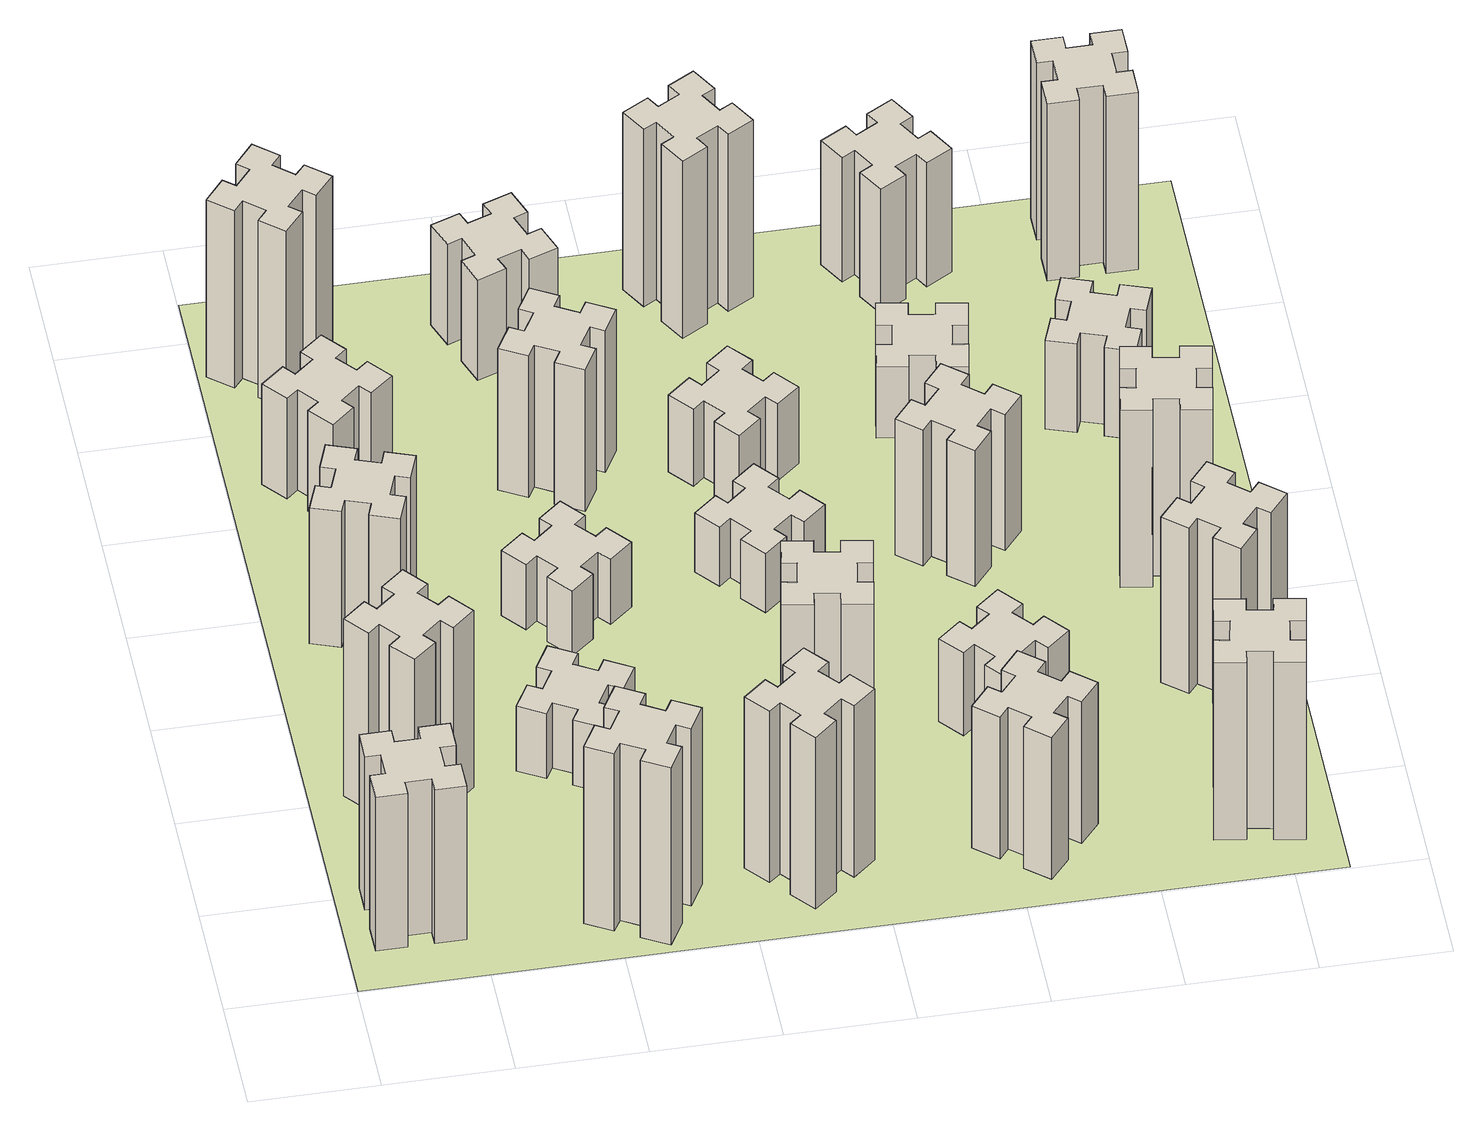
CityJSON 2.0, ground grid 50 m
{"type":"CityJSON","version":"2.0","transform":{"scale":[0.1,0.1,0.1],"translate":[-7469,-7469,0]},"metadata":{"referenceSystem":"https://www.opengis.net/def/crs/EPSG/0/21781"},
"CityObjects":{
"building1":{"type":"Building","attributes":{"class":"1000","function":"1000","usage":"1000","yearOfConstruction":2016,"roofType":"1000","measuredHeight":78,"storeysAboveGround":30,"storeysBelowGround":0},"geometry":[{"type":"Solid","lod":"1","boundaries":[[[[0,1,2,3,4,5,6,7,8,9,10,11,12,13,14,15,16,17,18,19]],[[17,16,20,21]],[[16,15,22,20]],[[15,14,23,22]],[[14,13,24,23]],[[13,12,25,24]],[[12,11,26,25]],[[11,10,27,26]],[[10,9,28,27]],[[9,8,29,28]],[[8,7,30,29]],[[7,6,31,30]],[[6,5,32,31]],[[5,4,33,32]],[[4,3,34,33]],[[3,2,35,34]],[[2,1,36,35]],[[1,0,37,36]],[[0,19,38,37]],[[19,18,39,38]],[[18,17,21,39]],[[24,25,26,27,28,29,30,31,32,33,34,35,36,37,38,39,21,20,22,23]]]]}]},
"building2":{"type":"Building","attributes":{"class":"1000","function":"1000","usage":"1000","yearOfConstruction":2016,"roofType":"1000","measuredHeight":90,"storeysAboveGround":30,"storeysBelowGround":0},"geometry":[{"type":"Solid","lod":"1","boundaries":[[[[40,41,42,43,44,45,46,47,48,49,50,51,52,53,54,55,56,57,58,59]],[[57,56,60,61]],[[56,55,62,60]],[[55,54,63,62]],[[54,53,64,63]],[[53,52,65,64]],[[52,51,66,65]],[[51,50,67,66]],[[50,49,68,67]],[[49,48,69,68]],[[48,47,70,69]],[[47,46,71,70]],[[46,45,72,71]],[[45,44,73,72]],[[44,43,74,73]],[[43,42,75,74]],[[42,41,76,75]],[[41,40,77,76]],[[40,59,78,77]],[[59,58,79,78]],[[58,57,61,79]],[[64,65,66,67,68,69,70,71,72,73,74,75,76,77,78,79,61,60,62,63]]]]}]},
"building3":{"type":"Building","attributes":{"class":"1000","function":"1000","usage":"1000","yearOfConstruction":2016,"roofType":"1000","measuredHeight":69,"storeysAboveGround":30,"storeysBelowGround":0},"geometry":[{"type":"Solid","lod":"1","boundaries":[[[[80,81,82,83,84,85,86,87,88,89,90,91,92,93,94,95,96,97,98,99]],[[97,96,100,101]],[[96,95,102,100]],[[95,94,103,102]],[[94,93,104,103]],[[93,92,105,104]],[[92,91,106,105]],[[91,90,107,106]],[[90,89,108,107]],[[89,88,109,108]],[[88,87,110,109]],[[87,86,111,110]],[[86,85,112,111]],[[85,84,113,112]],[[84,83,114,113]],[[83,82,115,114]],[[82,81,116,115]],[[81,80,117,116]],[[80,99,118,117]],[[99,98,119,118]],[[98,97,101,119]],[[104,105,106,107,108,109,110,111,112,113,114,115,116,117,118,119,101,100,102,103]]]]}]},
"building4":{"type":"Building","attributes":{"class":"1000","function":"1000","usage":"1000","yearOfConstruction":2016,"roofType":"1000","measuredHeight":51,"storeysAboveGround":30,"storeysBelowGround":0},"geometry":[{"type":"Solid","lod":"1","boundaries":[[[[120,121,122,123,124,125,126,127,128,129,130,131,132,133,134,135,136,137,138,139]],[[137,136,140,141]],[[136,135,142,140]],[[135,134,143,142]],[[134,133,144,143]],[[133,132,145,144]],[[132,131,146,145]],[[131,130,147,146]],[[130,129,148,147]],[[129,128,149,148]],[[128,127,150,149]],[[127,126,151,150]],[[126,125,152,151]],[[125,124,153,152]],[[124,123,154,153]],[[123,122,155,154]],[[122,121,156,155]],[[121,120,157,156]],[[120,139,158,157]],[[139,138,159,158]],[[138,137,141,159]],[[144,145,146,147,148,149,150,151,152,153,154,155,156,157,158,159,141,140,142,143]]]]}]},
"building5":{"type":"Building","attributes":{"class":"1000","function":"1000","usage":"1000","yearOfConstruction":2016,"roofType":"1000","measuredHeight":90,"storeysAboveGround":30,"storeysBelowGround":0},"geometry":[{"type":"Solid","lod":"1","boundaries":[[[[160,161,162,163,164,165,166,167,168,169,170,171,172,173,174,175,176,177,178,179]],[[177,176,180,181]],[[176,175,182,180]],[[175,174,183,182]],[[174,173,184,183]],[[173,172,185,184]],[[172,171,186,185]],[[171,170,187,186]],[[170,169,188,187]],[[169,168,189,188]],[[168,167,190,189]],[[167,166,191,190]],[[166,165,192,191]],[[165,164,193,192]],[[164,163,194,193]],[[163,162,195,194]],[[162,161,196,195]],[[161,160,197,196]],[[160,179,198,197]],[[179,178,199,198]],[[178,177,181,199]],[[184,185,186,187,188,189,190,191,192,193,194,195,196,197,198,199,181,180,182,183]]]]}]},
"building6":{"type":"Building","attributes":{"class":"1000","function":"1000","usage":"1000","yearOfConstruction":2016,"roofType":"1000","measuredHeight":90,"storeysAboveGround":30,"storeysBelowGround":0},"geometry":[{"type":"Solid","lod":"1","boundaries":[[[[200,201,202,203,204,205,206,207,208,209,210,211,212,213,214,215,216,217,218,219]],[[217,216,220,221]],[[216,215,222,220]],[[215,214,223,222]],[[214,213,224,223]],[[213,212,225,224]],[[212,211,226,225]],[[211,210,227,226]],[[210,209,228,227]],[[209,208,229,228]],[[208,207,230,229]],[[207,206,231,230]],[[206,205,232,231]],[[205,204,233,232]],[[204,203,234,233]],[[203,202,235,234]],[[202,201,236,235]],[[201,200,237,236]],[[200,219,238,237]],[[219,218,239,238]],[[218,217,221,239]],[[224,225,226,227,228,229,230,231,232,233,234,235,236,237,238,239,221,220,222,223]]]]}]},
"building7":{"type":"Building","attributes":{"class":"1000","function":"1000","usage":"1000","yearOfConstruction":2016,"roofType":"1000","measuredHeight":33,"storeysAboveGround":30,"storeysBelowGround":0},"geometry":[{"type":"Solid","lod":"1","boundaries":[[[[240,241,242,243,244,245,246,247,248,249,250,251,252,253,254,255,256,257,258,259]],[[257,256,260,261]],[[256,255,262,260]],[[255,254,263,262]],[[254,253,264,263]],[[253,252,265,264]],[[252,251,266,265]],[[251,250,267,266]],[[250,249,268,267]],[[249,248,269,268]],[[248,247,270,269]],[[247,246,271,270]],[[246,245,272,271]],[[245,244,273,272]],[[244,243,274,273]],[[243,242,275,274]],[[242,241,276,275]],[[241,240,277,276]],[[240,259,278,277]],[[259,258,279,278]],[[258,257,261,279]],[[264,265,266,267,268,269,270,271,272,273,274,275,276,277,278,279,261,260,262,263]]]]}]},
"building8":{"type":"Building","attributes":{"class":"1000","function":"1000","usage":"1000","yearOfConstruction":2016,"roofType":"1000","measuredHeight":33,"storeysAboveGround":30,"storeysBelowGround":0},"geometry":[{"type":"Solid","lod":"1","boundaries":[[[[280,281,282,283,284,285,286,287,288,289,290,291,292,293,294,295,296,297,298,299]],[[297,296,300,301]],[[296,295,302,300]],[[295,294,303,302]],[[294,293,304,303]],[[293,292,305,304]],[[292,291,306,305]],[[291,290,307,306]],[[290,289,308,307]],[[289,288,309,308]],[[288,287,310,309]],[[287,286,311,310]],[[286,285,312,311]],[[285,284,313,312]],[[284,283,314,313]],[[283,282,315,314]],[[282,281,316,315]],[[281,280,317,316]],[[280,299,318,317]],[[299,298,319,318]],[[298,297,301,319]],[[304,305,306,307,308,309,310,311,312,313,314,315,316,317,318,319,301,300,302,303]]]]}]},
"building9":{"type":"Building","attributes":{"class":"1000","function":"1000","usage":"1000","yearOfConstruction":2016,"roofType":"1000","measuredHeight":87,"storeysAboveGround":30,"storeysBelowGround":0},"geometry":[{"type":"Solid","lod":"1","boundaries":[[[[320,321,322,323,324,325,326,327,328,329,330,331,332,333,334,335,336,337,338,339]],[[337,336,340,341]],[[336,335,342,340]],[[335,334,343,342]],[[334,333,344,343]],[[333,332,345,344]],[[332,331,346,345]],[[331,330,347,346]],[[330,329,348,347]],[[329,328,349,348]],[[328,327,350,349]],[[327,326,351,350]],[[326,325,352,351]],[[325,324,353,352]],[[324,323,354,353]],[[323,322,355,354]],[[322,321,356,355]],[[321,320,357,356]],[[320,339,358,357]],[[339,338,359,358]],[[338,337,341,359]],[[344,345,346,347,348,349,350,351,352,353,354,355,356,357,358,359,341,340,342,343]]]]}]},
"building10":{"type":"Building","attributes":{"class":"1000","function":"1000","usage":"1000","yearOfConstruction":2016,"roofType":"1000","measuredHeight":72,"storeysAboveGround":30,"storeysBelowGround":0},"geometry":[{"type":"Solid","lod":"1","boundaries":[[[[360,361,362,363,364,365,366,367,368,369,370,371,372,373,374,375,376,377,378,379]],[[377,376,380,381]],[[376,375,382,380]],[[375,374,383,382]],[[374,373,384,383]],[[373,372,385,384]],[[372,371,386,385]],[[371,370,387,386]],[[370,369,388,387]],[[369,368,389,388]],[[368,367,390,389]],[[367,366,391,390]],[[366,365,392,391]],[[365,364,393,392]],[[364,363,394,393]],[[363,362,395,394]],[[362,361,396,395]],[[361,360,397,396]],[[360,379,398,397]],[[379,378,399,398]],[[378,377,381,399]],[[384,385,386,387,388,389,390,391,392,393,394,395,396,397,398,399,381,380,382,383]]]]}]},
"building11":{"type":"Building","attributes":{"class":"1000","function":"1000","usage":"1000","yearOfConstruction":2016,"roofType":"1000","measuredHeight":51,"storeysAboveGround":30,"storeysBelowGround":0},"geometry":[{"type":"Solid","lod":"1","boundaries":[[[[400,401,402,403,404,405,406,407,408,409,410,411,412,413,414,415,416,417,418,419]],[[417,416,420,421]],[[416,415,422,420]],[[415,414,423,422]],[[414,413,424,423]],[[413,412,425,424]],[[412,411,426,425]],[[411,410,427,426]],[[410,409,428,427]],[[409,408,429,428]],[[408,407,430,429]],[[407,406,431,430]],[[406,405,432,431]],[[405,404,433,432]],[[404,403,434,433]],[[403,402,435,434]],[[402,401,436,435]],[[401,400,437,436]],[[400,419,438,437]],[[419,418,439,438]],[[418,417,421,439]],[[424,425,426,427,428,429,430,431,432,433,434,435,436,437,438,439,421,420,422,423]]]]}]},
"building12":{"type":"Building","attributes":{"class":"1000","function":"1000","usage":"1000","yearOfConstruction":2016,"roofType":"1000","measuredHeight":75,"storeysAboveGround":30,"storeysBelowGround":0},"geometry":[{"type":"Solid","lod":"1","boundaries":[[[[440,441,442,443,444,445,446,447,448,449,450,451,452,453,454,455,456,457,458,459]],[[457,456,460,461]],[[456,455,462,460]],[[455,454,463,462]],[[454,453,464,463]],[[453,452,465,464]],[[452,451,466,465]],[[451,450,467,466]],[[450,449,468,467]],[[449,448,469,468]],[[448,447,470,469]],[[447,446,471,470]],[[446,445,472,471]],[[445,444,473,472]],[[444,443,474,473]],[[443,442,475,474]],[[442,441,476,475]],[[441,440,477,476]],[[440,459,478,477]],[[459,458,479,478]],[[458,457,461,479]],[[464,465,466,467,468,469,470,471,472,473,474,475,476,477,478,479,461,460,462,463]]]]}]},
"building13":{"type":"Building","attributes":{"class":"1000","function":"1000","usage":"1000","yearOfConstruction":2016,"roofType":"1000","measuredHeight":30,"storeysAboveGround":30,"storeysBelowGround":0},"geometry":[{"type":"Solid","lod":"1","boundaries":[[[[480,481,482,483,484,485,486,487,488,489,490,491,492,493,494,495,496,497,498,499]],[[497,496,500,501]],[[496,495,502,500]],[[495,494,503,502]],[[494,493,504,503]],[[493,492,505,504]],[[492,491,506,505]],[[491,490,507,506]],[[490,489,508,507]],[[489,488,509,508]],[[488,487,510,509]],[[487,486,511,510]],[[486,485,512,511]],[[485,484,513,512]],[[484,483,514,513]],[[483,482,515,514]],[[482,481,516,515]],[[481,480,517,516]],[[480,499,518,517]],[[499,498,519,518]],[[498,497,501,519]],[[504,505,506,507,508,509,510,511,512,513,514,515,516,517,518,519,501,500,502,503]]]]}]},
"building14":{"type":"Building","attributes":{"class":"1000","function":"1000","usage":"1000","yearOfConstruction":2016,"roofType":"1000","measuredHeight":39,"storeysAboveGround":30,"storeysBelowGround":0},"geometry":[{"type":"Solid","lod":"1","boundaries":[[[[520,521,522,523,524,525,526,527,528,529,530,531,532,533,534,535,536,537,538,539]],[[537,536,540,541]],[[536,535,542,540]],[[535,534,543,542]],[[534,533,544,543]],[[533,532,545,544]],[[532,531,546,545]],[[531,530,547,546]],[[530,529,548,547]],[[529,528,549,548]],[[528,527,550,549]],[[527,526,551,550]],[[526,525,552,551]],[[525,524,553,552]],[[524,523,554,553]],[[523,522,555,554]],[[522,521,556,555]],[[521,520,557,556]],[[520,539,558,557]],[[539,538,559,558]],[[538,537,541,559]],[[544,545,546,547,548,549,550,551,552,553,554,555,556,557,558,559,541,540,542,543]]]]}]},
"building15":{"type":"Building","attributes":{"class":"1000","function":"1000","usage":"1000","yearOfConstruction":2016,"roofType":"1000","measuredHeight":72,"storeysAboveGround":30,"storeysBelowGround":0},"geometry":[{"type":"Solid","lod":"1","boundaries":[[[[560,561,562,563,564,565,566,567,568,569,570,571,572,573,574,575,576,577,578,579]],[[577,576,580,581]],[[576,575,582,580]],[[575,574,583,582]],[[574,573,584,583]],[[573,572,585,584]],[[572,571,586,585]],[[571,570,587,586]],[[570,569,588,587]],[[569,568,589,588]],[[568,567,590,589]],[[567,566,591,590]],[[566,565,592,591]],[[565,564,593,592]],[[564,563,594,593]],[[563,562,595,594]],[[562,561,596,595]],[[561,560,597,596]],[[560,579,598,597]],[[579,578,599,598]],[[578,577,581,599]],[[584,585,586,587,588,589,590,591,592,593,594,595,596,597,598,599,581,580,582,583]]]]}]},
"building16":{"type":"Building","attributes":{"class":"1000","function":"1000","usage":"1000","yearOfConstruction":2016,"roofType":"1000","measuredHeight":90,"storeysAboveGround":30,"storeysBelowGround":0},"geometry":[{"type":"Solid","lod":"1","boundaries":[[[[600,601,602,603,604,605,606,607,608,609,610,611,612,613,614,615,616,617,618,619]],[[617,616,620,621]],[[616,615,622,620]],[[615,614,623,622]],[[614,613,624,623]],[[613,612,625,624]],[[612,611,626,625]],[[611,610,627,626]],[[610,609,628,627]],[[609,608,629,628]],[[608,607,630,629]],[[607,606,631,630]],[[606,605,632,631]],[[605,604,633,632]],[[604,603,634,633]],[[603,602,635,634]],[[602,601,636,635]],[[601,600,637,636]],[[600,619,638,637]],[[619,618,639,638]],[[618,617,621,639]],[[624,625,626,627,628,629,630,631,632,633,634,635,636,637,638,639,621,620,622,623]]]]}]},
"building17":{"type":"Building","attributes":{"class":"1000","function":"1000","usage":"1000","yearOfConstruction":2016,"roofType":"1000","measuredHeight":42,"storeysAboveGround":30,"storeysBelowGround":0},"geometry":[{"type":"Solid","lod":"1","boundaries":[[[[640,641,642,643,644,645,646,647,648,649,650,651,652,653,654,655,656,657,658,659]],[[657,656,660,661]],[[656,655,662,660]],[[655,654,663,662]],[[654,653,664,663]],[[653,652,665,664]],[[652,651,666,665]],[[651,650,667,666]],[[650,649,668,667]],[[649,648,669,668]],[[648,647,670,669]],[[647,646,671,670]],[[646,645,672,671]],[[645,644,673,672]],[[644,643,674,673]],[[643,642,675,674]],[[642,641,676,675]],[[641,640,677,676]],[[640,659,678,677]],[[659,658,679,678]],[[658,657,661,679]],[[664,665,666,667,668,669,670,671,672,673,674,675,676,677,678,679,661,660,662,663]]]]}]},
"building18":{"type":"Building","attributes":{"class":"1000","function":"1000","usage":"1000","yearOfConstruction":2016,"roofType":"1000","measuredHeight":69,"storeysAboveGround":30,"storeysBelowGround":0},"geometry":[{"type":"Solid","lod":"1","boundaries":[[[[680,681,682,683,684,685,686,687,688,689,690,691,692,693,694,695,696,697,698,699]],[[697,696,700,701]],[[696,695,702,700]],[[695,694,703,702]],[[694,693,704,703]],[[693,692,705,704]],[[692,691,706,705]],[[691,690,707,706]],[[690,689,708,707]],[[689,688,709,708]],[[688,687,710,709]],[[687,686,711,710]],[[686,685,712,711]],[[685,684,713,712]],[[684,683,714,713]],[[683,682,715,714]],[[682,681,716,715]],[[681,680,717,716]],[[680,699,718,717]],[[699,698,719,718]],[[698,697,701,719]],[[704,705,706,707,708,709,710,711,712,713,714,715,716,717,718,719,701,700,702,703]]]]}]},
"building19":{"type":"Building","attributes":{"class":"1000","function":"1000","usage":"1000","yearOfConstruction":2016,"roofType":"1000","measuredHeight":36,"storeysAboveGround":30,"storeysBelowGround":0},"geometry":[{"type":"Solid","lod":"1","boundaries":[[[[720,721,722,723,724,725,726,727,728,729,730,731,732,733,734,735,736,737,738,739]],[[737,736,740,741]],[[736,735,742,740]],[[735,734,743,742]],[[734,733,744,743]],[[733,732,745,744]],[[732,731,746,745]],[[731,730,747,746]],[[730,729,748,747]],[[729,728,749,748]],[[728,727,750,749]],[[727,726,751,750]],[[726,725,752,751]],[[725,724,753,752]],[[724,723,754,753]],[[723,722,755,754]],[[722,721,756,755]],[[721,720,757,756]],[[720,739,758,757]],[[739,738,759,758]],[[738,737,741,759]],[[744,745,746,747,748,749,750,751,752,753,754,755,756,757,758,759,741,740,742,743]]]]}]},
"building20":{"type":"Building","attributes":{"class":"1000","function":"1000","usage":"1000","yearOfConstruction":2016,"roofType":"1000","measuredHeight":90,"storeysAboveGround":30,"storeysBelowGround":0},"geometry":[{"type":"Solid","lod":"1","boundaries":[[[[760,761,762,763,764,765,766,767,768,769,770,771,772,773,774,775,776,777,778,779]],[[777,776,780,781]],[[776,775,782,780]],[[775,774,783,782]],[[774,773,784,783]],[[773,772,785,784]],[[772,771,786,785]],[[771,770,787,786]],[[770,769,788,787]],[[769,768,789,788]],[[768,767,790,789]],[[767,766,791,790]],[[766,765,792,791]],[[765,764,793,792]],[[764,763,794,793]],[[763,762,795,794]],[[762,761,796,795]],[[761,760,797,796]],[[760,779,798,797]],[[779,778,799,798]],[[778,777,781,799]],[[784,785,786,787,788,789,790,791,792,793,794,795,796,797,798,799,781,780,782,783]]]]}]},
"building21":{"type":"Building","attributes":{"class":"1000","function":"1000","usage":"1000","yearOfConstruction":2016,"roofType":"1000","measuredHeight":63,"storeysAboveGround":30,"storeysBelowGround":0},"geometry":[{"type":"Solid","lod":"1","boundaries":[[[[800,801,802,803,804,805,806,807,808,809,810,811,812,813,814,815,816,817,818,819]],[[817,816,820,821]],[[816,815,822,820]],[[815,814,823,822]],[[814,813,824,823]],[[813,812,825,824]],[[812,811,826,825]],[[811,810,827,826]],[[810,809,828,827]],[[809,808,829,828]],[[808,807,830,829]],[[807,806,831,830]],[[806,805,832,831]],[[805,804,833,832]],[[804,803,834,833]],[[803,802,835,834]],[[802,801,836,835]],[[801,800,837,836]],[[800,819,838,837]],[[819,818,839,838]],[[818,817,821,839]],[[824,825,826,827,828,829,830,831,832,833,834,835,836,837,838,839,821,820,822,823]]]]}]},
"building22":{"type":"Building","attributes":{"class":"1000","function":"1000","usage":"1000","yearOfConstruction":2016,"roofType":"1000","measuredHeight":84,"storeysAboveGround":30,"storeysBelowGround":0},"geometry":[{"type":"Solid","lod":"1","boundaries":[[[[840,841,842,843,844,845,846,847,848,849,850,851,852,853,854,855,856,857,858,859]],[[857,856,860,861]],[[856,855,862,860]],[[855,854,863,862]],[[854,853,864,863]],[[853,852,865,864]],[[852,851,866,865]],[[851,850,867,866]],[[850,849,868,867]],[[849,848,869,868]],[[848,847,870,869]],[[847,846,871,870]],[[846,845,872,871]],[[845,844,873,872]],[[844,843,874,873]],[[843,842,875,874]],[[842,841,876,875]],[[841,840,877,876]],[[840,859,878,877]],[[859,858,879,878]],[[858,857,861,879]],[[864,865,866,867,868,869,870,871,872,873,874,875,876,877,878,879,861,860,862,863]]]]}]},
"building23":{"type":"Building","attributes":{"class":"1000","function":"1000","usage":"1000","yearOfConstruction":2016,"roofType":"1000","measuredHeight":90,"storeysAboveGround":30,"storeysBelowGround":0},"geometry":[{"type":"Solid","lod":"1","boundaries":[[[[880,881,882,883,884,885,886,887,888,889,890,891,892,893,894,895,896,897,898,899]],[[897,896,900,901]],[[896,895,902,900]],[[895,894,903,902]],[[894,893,904,903]],[[893,892,905,904]],[[892,891,906,905]],[[891,890,907,906]],[[890,889,908,907]],[[889,888,909,908]],[[888,887,910,909]],[[887,886,911,910]],[[886,885,912,911]],[[885,884,913,912]],[[884,883,914,913]],[[883,882,915,914]],[[882,881,916,915]],[[881,880,917,916]],[[880,899,918,917]],[[899,898,919,918]],[[898,897,901,919]],[[904,905,906,907,908,909,910,911,912,913,914,915,916,917,918,919,901,900,902,903]]]]}]},
"building24":{"type":"Building","attributes":{"class":"1000","function":"1000","usage":"1000","yearOfConstruction":2016,"roofType":"1000","measuredHeight":45,"storeysAboveGround":30,"storeysBelowGround":0},"geometry":[{"type":"Solid","lod":"1","boundaries":[[[[920,921,922,923,924,925,926,927,928,929,930,931,932,933,934,935,936,937,938,939]],[[937,936,940,941]],[[936,935,942,940]],[[935,934,943,942]],[[934,933,944,943]],[[933,932,945,944]],[[932,931,946,945]],[[931,930,947,946]],[[930,929,948,947]],[[929,928,949,948]],[[928,927,950,949]],[[927,926,951,950]],[[926,925,952,951]],[[925,924,953,952]],[[924,923,954,953]],[[923,922,955,954]],[[922,921,956,955]],[[921,920,957,956]],[[920,939,958,957]],[[939,938,959,958]],[[938,937,941,959]],[[944,945,946,947,948,949,950,951,952,953,954,955,956,957,958,959,941,940,942,943]]]]}]},
"building25":{"type":"Building","attributes":{"class":"1000","function":"1000","usage":"1000","yearOfConstruction":2016,"roofType":"1000","measuredHeight":90,"storeysAboveGround":30,"storeysBelowGround":0},"geometry":[{"type":"Solid","lod":"1","boundaries":[[[[960,961,962,963,964,965,966,967,968,969,970,971,972,973,974,975,976,977,978,979]],[[977,976,980,981]],[[976,975,982,980]],[[975,974,983,982]],[[974,973,984,983]],[[973,972,985,984]],[[972,971,986,985]],[[971,970,987,986]],[[970,969,988,987]],[[969,968,989,988]],[[968,967,990,989]],[[967,966,991,990]],[[966,965,992,991]],[[965,964,993,992]],[[964,963,994,993]],[[963,962,995,994]],[[962,961,996,995]],[[961,960,997,996]],[[960,979,998,997]],[[979,978,999,998]],[[978,977,981,999]],[[984,985,986,987,988,989,990,991,992,993,994,995,996,997,998,999,981,980,982,983]]]]}]},
"landuse1":{"type":"LandUse","attributes":{"name":"plot1","function":"1010"},"geometry":[{"type":"MultiSurface","lod":"1","boundaries":[[[1000,1001,1002,1003]]]}]}
},
"vertices":[
[165,425,0],[165,325,0],[105,325,0],[105,205,0],[225,205,0],[225,265,0],[325,265,0],[325,205,0],[445,205,0],[445,325,0],[385,325,0],[385,425,0],[445,425,0],[445,545,0],[325,545,0],[325,485,0],[225,485,0],[225,545,0],[105,545,0],[105,425,0],[225,485,780],[225,545,780],[325,485,780],[325,545,780],[445,545,780],[445,425,780],[385,425,780],[385,325,780],[445,325,780],[445,205,780],[325,205,780],[325,265,780],[225,265,780],[225,205,780],[105,205,780],[105,325,780],[165,325,780],[165,425,780],[105,425,780],[105,545,780],
[492,1048,0],[427,1124,0],[473,1163,0],[396,1255,0],[304,1178,0],[343,1132,0],[266,1067,0],[228,1113,0],[136,1036,0],[213,944,0],[259,983,0],[323,906,0],[277,868,0],[354,776,0],[446,853,0],[408,899,0],[484,963,0],[523,917,0],[615,994,0],[538,1086,0],[484,963,900],[523,917,900],[408,899,900],[446,853,900],[354,776,900],[277,868,900],[323,906,900],[259,983,900],[213,944,900],[136,1036,900],[228,1113,900],[266,1067,900],[343,1132,900],[304,1178,900],[396,1255,900],[473,1163,900],[427,1124,900],[492,1048,900],[538,1086,900],[615,994,900],
[291,1869,0],[385,1835,0],[364,1779,0],[477,1737,0],[518,1850,0],[462,1871,0],[496,1965,0],[552,1944,0],[593,2057,0],[480,2098,0],[460,2042,0],[366,2076,0],[387,2132,0],[274,2173,0],[233,2060,0],[289,2040,0],[255,1946,0],[199,1967,0],[157,1854,0],[270,1813,0],[255,1946,690],[199,1967,690],[289,2040,690],[233,2060,690],[274,2173,690],[387,2132,690],[366,2076,690],[460,2042,690],[480,2098,690],[593,2057,690],[552,1944,690],[496,1965,690],[462,1871,690],[518,1850,690],[477,1737,690],[364,1779,690],[385,1835,690],[291,1869,690],[270,1813,690],[157,1854,690],
[492,2728,0],[427,2804,0],[473,2843,0],[396,2935,0],[304,2858,0],[343,2812,0],[266,2747,0],[228,2793,0],[136,2716,0],[213,2624,0],[259,2663,0],[323,2586,0],[277,2548,0],[354,2456,0],[446,2533,0],[408,2579,0],[484,2643,0],[523,2597,0],[615,2674,0],[538,2766,0],[484,2643,510],[523,2597,510],[408,2579,510],[446,2533,510],[354,2456,510],[277,2548,510],[323,2586,510],[259,2663,510],[213,2624,510],[136,2716,510],[228,2793,510],[266,2747,510],[343,2812,510],[304,2858,510],[396,2935,510],[473,2843,510],[427,2804,510],[492,2728,510],[538,2766,510],[615,2674,510],
[1214,346,0],[1127,396,0],[1157,448,0],[1053,508,0],[993,404,0],[1045,374,0],[995,287,0],[943,317,0],[883,213,0],[987,153,0],[1017,205,0],[1104,155,0],[1074,103,0],[1178,43,0],[1238,147,0],[1186,177,0],[1236,264,0],[1288,234,0],[1348,338,0],[1244,398,0],[1236,264,900],[1288,234,900],[1186,177,900],[1238,147,900],[1178,43,900],[1074,103,900],[1104,155,900],[1017,205,900],[987,153,900],[883,213,900],[943,317,900],[995,287,900],[1045,374,900],[993,404,900],[1053,508,900],[1157,448,900],[1127,396,900],[1214,346,900],[1244,398,900],[1348,338,900],
[384,3387,0],[308,3452,0],[346,3498,0],[254,3575,0],[177,3483,0],[223,3444,0],[159,3368,0],[113,3406,0],[36,3314,0],[128,3237,0],[166,3283,0],[243,3219,0],[204,3173,0],[296,3096,0],[373,3188,0],[327,3226,0],[392,3303,0],[438,3264,0],[515,3356,0],[423,3433,0],[392,3303,900],[438,3264,900],[327,3226,900],[373,3188,900],[296,3096,900],[204,3173,900],[243,3219,900],[166,3283,900],[128,3237,900],[36,3314,900],[113,3406,900],[159,3368,900],[223,3444,900],[177,3483,900],[254,3575,900],[346,3498,900],[308,3452,900],[384,3387,900],[423,3433,900],[515,3356,900],
[1086,1017,0],[1136,1104,0],[1188,1074,0],[1248,1178,0],[1144,1238,0],[1114,1186,0],[1027,1236,0],[1057,1288,0],[953,1348,0],[893,1244,0],[945,1214,0],[895,1127,0],[843,1157,0],[783,1053,0],[887,993,0],[917,1045,0],[1004,995,0],[974,943,0],[1078,883,0],[1138,987,0],[1004,995,330],[974,943,330],[917,1045,330],[887,993,330],[783,1053,330],[843,1157,330],[895,1127,330],[945,1214,330],[893,1244,330],[953,1348,330],[1057,1288,330],[1027,1236,330],[1114,1186,330],[1144,1238,330],[1248,1178,330],[1188,1074,330],[1136,1104,330],[1086,1017,330],[1138,987,330],[1078,883,330],
[1083,1972,0],[1006,1907,0],[968,1953,0],[876,1876,0],[953,1784,0],[999,1823,0],[1063,1746,0],[1017,1708,0],[1094,1616,0],[1186,1693,0],[1148,1739,0],[1224,1803,0],[1263,1757,0],[1355,1834,0],[1278,1926,0],[1232,1888,0],[1167,1964,0],[1213,2003,0],[1136,2095,0],[1044,2018,0],[1167,1964,330],[1213,2003,330],[1232,1888,330],[1278,1926,330],[1355,1834,330],[1263,1757,330],[1224,1803,330],[1148,1739,330],[1186,1693,330],[1094,1616,330],[1017,1708,330],[1063,1746,330],[999,1823,330],[953,1784,330],[876,1876,330],[968,1953,330],[1006,1907,330],[1083,1972,330],[1044,2018,330],[1136,2095,330],
[1639,343,0],[1703,266,0],[1657,228,0],[1734,136,0],[1826,213,0],[1788,259,0],[1864,323,0],[1903,277,0],[1995,354,0],[1918,446,0],[1872,408,0],[1807,484,0],[1853,523,0],[1776,615,0],[1684,538,0],[1723,492,0],[1646,427,0],[1608,473,0],[1516,396,0],[1593,304,0],[1646,427,870],[1608,473,870],[1723,492,870],[1684,538,870],[1776,615,870],[1853,523,870],[1807,484,870],[1872,408,870],[1918,446,870],[1995,354,870],[1903,277,870],[1864,323,870],[1788,259,870],[1826,213,870],[1734,136,870],[1657,228,870],[1703,266,870],[1639,343,870],[1593,304,870],[1516,396,870],
[1314,2666,0],[1227,2716,0],[1257,2768,0],[1153,2828,0],[1093,2724,0],[1145,2694,0],[1095,2607,0],[1043,2637,0],[983,2533,0],[1087,2473,0],[1117,2525,0],[1204,2475,0],[1174,2423,0],[1278,2363,0],[1338,2467,0],[1286,2497,0],[1336,2584,0],[1388,2554,0],[1448,2658,0],[1344,2718,0],[1336,2584,720],[1388,2554,720],[1286,2497,720],[1338,2467,720],[1278,2363,720],[1174,2423,720],[1204,2475,720],[1117,2525,720],[1087,2473,720],[983,2533,720],[1043,2637,720],[1095,2607,720],[1145,2694,720],[1093,2724,720],[1153,2828,720],[1257,2768,720],[1227,2716,720],[1314,2666,720],[1344,2718,720],[1448,2658,720],
[1125,3456,0],[1031,3422,0],[1010,3478,0],[897,3437,0],[939,3324,0],[995,3345,0],[1029,3251,0],[973,3230,0],[1014,3117,0],[1127,3159,0],[1106,3215,0],[1200,3249,0],[1220,3193,0],[1333,3234,0],[1292,3347,0],[1236,3326,0],[1202,3420,0],[1258,3440,0],[1217,3553,0],[1104,3512,0],[1202,3420,510],[1258,3440,510],[1236,3326,510],[1292,3347,510],[1333,3234,510],[1220,3193,510],[1200,3249,510],[1106,3215,510],[1127,3159,510],[1014,3117,510],[973,3230,510],[1029,3251,510],[995,3345,510],[939,3324,510],[897,3437,510],[1010,3478,510],[1031,3422,510],[1125,3456,510],[1104,3512,510],[1217,3553,510],
[2055,1047,0],[2072,1145,0],[2131,1135,0],[2152,1253,0],[2034,1274,0],[2024,1215,0],[1925,1232,0],[1936,1291,0],[1817,1312,0],[1797,1194,0],[1856,1184,0],[1838,1085,0],[1779,1096,0],[1758,977,0],[1877,957,0],[1887,1016,0],[1985,998,0],[1975,939,0],[2093,918,0],[2114,1037,0],[1985,998,750],[1975,939,750],[1887,1016,750],[1877,957,750],[1758,977,750],[1779,1096,750],[1838,1085,750],[1856,1184,750],[1797,1194,750],[1817,1312,750],[1936,1291,750],[1925,1232,750],[2024,1215,750],[2034,1274,750],[2152,1253,750],[2131,1135,750],[2072,1145,750],[2055,1047,750],[2114,1037,750],[2093,918,750],
[1972,1988,0],[1907,2064,0],[1953,2103,0],[1876,2195,0],[1784,2118,0],[1823,2072,0],[1746,2007,0],[1708,2053,0],[1616,1976,0],[1693,1884,0],[1739,1923,0],[1803,1846,0],[1757,1808,0],[1834,1716,0],[1926,1793,0],[1888,1839,0],[1964,1903,0],[2003,1857,0],[2095,1934,0],[2018,2026,0],[1964,1903,300],[2003,1857,300],[1888,1839,300],[1926,1793,300],[1834,1716,300],[1757,1808,300],[1803,1846,300],[1739,1923,300],[1693,1884,300],[1616,1976,300],[1708,2053,300],[1746,2007,300],[1823,2072,300],[1784,2118,300],[1876,2195,300],[1953,2103,300],[1907,2064,300],[1972,1988,300],[2018,2026,300],[2095,1934,300],
[1739,2463,0],[1803,2386,0],[1757,2348,0],[1834,2256,0],[1926,2333,0],[1888,2379,0],[1964,2443,0],[2003,2397,0],[2095,2474,0],[2018,2566,0],[1972,2528,0],[1907,2604,0],[1953,2643,0],[1876,2735,0],[1784,2658,0],[1823,2612,0],[1746,2547,0],[1708,2593,0],[1616,2516,0],[1693,2424,0],[1746,2547,390],[1708,2593,390],[1823,2612,390],[1784,2658,390],[1876,2735,390],[1953,2643,390],[1907,2604,390],[1972,2528,390],[2018,2566,390],[2095,2474,390],[2003,2397,390],[1964,2443,390],[1888,2379,390],[1926,2333,390],[1834,2256,390],[1757,2348,390],[1803,2386,390],[1739,2463,390],[1693,2424,390],[1616,2516,390],
[2486,323,0],[2563,259,0],[2524,213,0],[2616,136,0],[2693,228,0],[2647,266,0],[2712,343,0],[2758,304,0],[2835,396,0],[2743,473,0],[2704,427,0],[2628,492,0],[2666,538,0],[2574,615,0],[2497,523,0],[2543,484,0],[2479,408,0],[2433,446,0],[2356,354,0],[2448,277,0],[2479,408,720],[2433,446,720],[2543,484,720],[2497,523,720],[2574,615,720],[2666,538,720],[2628,492,720],[2704,427,720],[2743,473,720],[2835,396,720],[2758,304,720],[2712,343,720],[2647,266,720],[2693,228,720],[2616,136,720],[2524,213,720],[2563,259,720],[2486,323,720],[2448,277,720],[2356,354,720],
[1844,3556,0],[1757,3506,0],[1727,3558,0],[1623,3498,0],[1683,3394,0],[1735,3424,0],[1785,3337,0],[1733,3307,0],[1793,3203,0],[1897,3263,0],[1867,3315,0],[1954,3365,0],[1984,3313,0],[2088,3373,0],[2028,3477,0],[1976,3447,0],[1926,3534,0],[1978,3564,0],[1918,3668,0],[1814,3608,0],[1926,3534,900],[1978,3564,900],[1976,3447,900],[2028,3477,900],[2088,3373,900],[1984,3313,900],[1954,3365,900],[1867,3315,900],[1897,3263,900],[1793,3203,900],[1733,3307,900],[1785,3337,900],[1735,3424,900],[1683,3394,900],[1623,3498,900],[1727,3558,900],[1757,3506,900],[1844,3556,900],[1814,3608,900],[1918,3668,900],
[2563,1132,0],[2486,1067,0],[2448,1113,0],[2356,1036,0],[2433,944,0],[2479,983,0],[2543,906,0],[2497,868,0],[2574,776,0],[2666,853,0],[2628,899,0],[2704,963,0],[2743,917,0],[2835,994,0],[2758,1086,0],[2712,1048,0],[2647,1124,0],[2693,1163,0],[2616,1255,0],[2524,1178,0],[2647,1124,420],[2693,1163,420],[2712,1048,420],[2758,1086,420],[2835,994,420],[2743,917,420],[2704,963,420],[2628,899,420],[2666,853,420],[2574,776,420],[2497,868,420],[2543,906,420],[2479,983,420],[2433,944,420],[2356,1036,420],[2448,1113,420],[2486,1067,420],[2563,1132,420],[2524,1178,420],[2616,1255,420],
[2704,2007,0],[2628,2072,0],[2666,2118,0],[2574,2195,0],[2497,2103,0],[2543,2064,0],[2479,1988,0],[2433,2026,0],[2356,1934,0],[2448,1857,0],[2486,1903,0],[2563,1839,0],[2524,1793,0],[2616,1716,0],[2693,1808,0],[2647,1846,0],[2712,1923,0],[2758,1884,0],[2835,1976,0],[2743,2053,0],[2712,1923,690],[2758,1884,690],[2647,1846,690],[2693,1808,690],[2616,1716,690],[2524,1793,690],[2563,1839,690],[2486,1903,690],[2448,1857,690],[2356,1934,690],[2433,2026,690],[2479,1988,690],[2543,2064,690],[2497,2103,690],[2574,2195,690],[2666,2118,690],[2628,2072,690],[2704,2007,690],[2743,2053,690],[2835,1976,690],
[2664,2795,0],[2565,2812,0],[2576,2871,0],[2457,2892,0],[2437,2774,0],[2496,2764,0],[2478,2665,0],[2419,2676,0],[2398,2557,0],[2517,2537,0],[2527,2596,0],[2625,2578,0],[2615,2519,0],[2733,2498,0],[2754,2617,0],[2695,2627,0],[2712,2725,0],[2771,2715,0],[2792,2833,0],[2674,2854,0],[2712,2725,360],[2771,2715,360],[2695,2627,360],[2754,2617,360],[2733,2498,360],[2615,2519,360],[2625,2578,360],[2527,2596,360],[2517,2537,360],[2398,2557,360],[2419,2676,360],[2478,2665,360],[2496,2764,360],[2437,2774,360],[2457,2892,360],[2576,2871,360],[2565,2812,360],[2664,2795,360],[2674,2854,360],[2792,2833,360],
[3504,475,0],[3405,492,0],[3416,551,0],[3297,572,0],[3277,454,0],[3336,444,0],[3318,345,0],[3259,356,0],[3238,237,0],[3357,217,0],[3367,276,0],[3465,258,0],[3455,199,0],[3573,178,0],[3594,297,0],[3535,307,0],[3552,405,0],[3611,395,0],[3632,513,0],[3514,534,0],[3552,405,900],[3611,395,900],[3535,307,900],[3594,297,900],[3573,178,900],[3455,199,900],[3465,258,900],[3367,276,900],[3357,217,900],[3238,237,900],[3259,356,900],[3318,345,900],[3336,444,900],[3277,454,900],[3297,572,900],[3416,551,900],[3405,492,900],[3504,475,900],[3514,534,900],[3632,513,900],
[2716,3447,0],[2666,3534,0],[2718,3564,0],[2658,3668,0],[2554,3608,0],[2584,3556,0],[2497,3506,0],[2467,3558,0],[2363,3498,0],[2423,3394,0],[2475,3424,0],[2525,3337,0],[2473,3307,0],[2533,3203,0],[2637,3263,0],[2607,3315,0],[2694,3365,0],[2724,3313,0],[2828,3373,0],[2768,3477,0],[2694,3365,630],[2724,3313,630],[2607,3315,630],[2637,3263,630],[2533,3203,630],[2473,3307,630],[2525,3337,630],[2475,3424,630],[2423,3394,630],[2363,3498,630],[2467,3558,630],[2497,3506,630],[2584,3556,630],[2554,3608,630],[2658,3668,630],[2718,3564,630],[2666,3534,630],[2716,3447,630],[2768,3477,630],[2828,3373,630],
[3487,1006,0],[3552,1083,0],[3598,1044,0],[3675,1136,0],[3583,1213,0],[3544,1167,0],[3468,1232,0],[3506,1278,0],[3414,1355,0],[3337,1263,0],[3383,1224,0],[3319,1148,0],[3273,1186,0],[3196,1094,0],[3288,1017,0],[3326,1063,0],[3403,999,0],[3364,953,0],[3456,876,0],[3533,968,0],[3403,999,840],[3364,953,840],[3326,1063,840],[3288,1017,840],[3196,1094,840],[3273,1186,840],[3319,1148,840],[3383,1224,840],[3337,1263,840],[3414,1355,840],[3506,1278,840],[3468,1232,840],[3544,1167,840],[3583,1213,840],[3675,1136,840],[3598,1044,840],[3552,1083,840],[3487,1006,840],[3533,968,840],[3456,876,840],
[3267,1656,0],[3365,1638,0],[3355,1579,0],[3473,1558,0],[3494,1677,0],[3435,1687,0],[3452,1785,0],[3511,1775,0],[3532,1893,0],[3414,1914,0],[3404,1855,0],[3305,1872,0],[3316,1931,0],[3197,1952,0],[3177,1834,0],[3236,1824,0],[3218,1725,0],[3159,1736,0],[3138,1617,0],[3257,1597,0],[3218,1725,900],[3159,1736,900],[3236,1824,900],[3177,1834,900],[3197,1952,900],[3316,1931,900],[3305,1872,900],[3404,1855,900],[3414,1914,900],[3532,1893,900],[3511,1775,900],[3452,1785,900],[3435,1687,900],[3494,1677,900],[3473,1558,900],[3355,1579,900],[3365,1638,900],[3267,1656,900],[3257,1597,900],[3138,1617,900],
[3322,2511,0],[3356,2605,0],[3412,2584,0],[3453,2697,0],[3340,2738,0],[3320,2682,0],[3226,2716,0],[3247,2772,0],[3134,2813,0],[3093,2700,0],[3149,2680,0],[3115,2586,0],[3059,2607,0],[3017,2494,0],[3130,2453,0],[3151,2509,0],[3245,2475,0],[3224,2419,0],[3337,2377,0],[3378,2490,0],[3245,2475,450],[3224,2419,450],[3151,2509,450],[3130,2453,450],[3017,2494,450],[3059,2607,450],[3115,2586,450],[3149,2680,450],[3093,2700,450],[3134,2813,450],[3247,2772,450],[3226,2716,450],[3320,2682,450],[3340,2738,450],[3453,2697,450],[3412,2584,450],[3356,2605,450],[3322,2511,450],[3378,2490,450],[3337,2377,450],
[3285,3325,0],[3385,3325,0],[3385,3265,0],[3505,3265,0],[3505,3385,0],[3445,3385,0],[3445,3485,0],[3505,3485,0],[3505,3605,0],[3385,3605,0],[3385,3545,0],[3285,3545,0],[3285,3605,0],[3165,3605,0],[3165,3485,0],[3225,3485,0],[3225,3385,0],[3165,3385,0],[3165,3265,0],[3285,3265,0],[3225,3385,900],[3165,3385,900],[3225,3485,900],[3165,3485,900],[3165,3605,900],[3285,3605,900],[3285,3545,900],[3385,3545,900],[3385,3605,900],[3505,3605,900],[3505,3485,900],[3445,3485,900],[3445,3385,900],[3505,3385,900],[3505,3265,900],[3385,3265,900],[3385,3325,900],[3285,3325,900],[3285,3265,900],[3165,3265,900],
[5,3705,0],[3705,3705,0],[3705,5,0],[5,5,0]
]}
